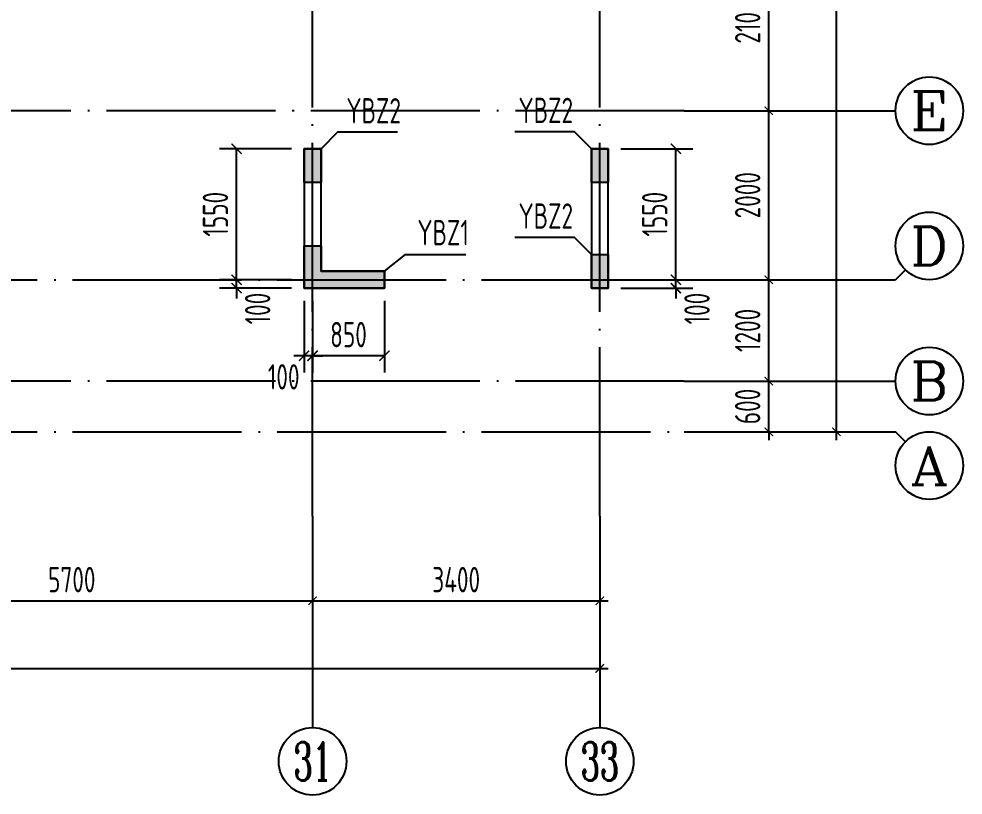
# Model space of a CAD drawing. Extents: x 826826 to 1642106, y -156213 to 399140.
# Drawn here: x 1213500 to 1224677, y 253797 to 262984 of the extents above; entities that cross this region are included whole.
import ezdxf
from ezdxf.enums import TextEntityAlignment as Align

# ---------------------------------------------------------------- set-up
doc = ezdxf.new("R2010")
doc.units = 0
doc.header["$LTSCALE"] = 1000
doc.linetypes.add('DOTE', pattern=[2.42, 2, -0.2, 0.02, -0.2])
doc.layers.get('0').update_dxf_attribs({"linetype": 'CONTINUOUS'})
doc.layers.get('DEFPOINTS').update_dxf_attribs({"linetype": 'CONTINUOUS'})
for name, color, linetype in [('A-AXIS', 1, 'CONTINUOUS'), ('A-DOTE', 10, 'DOTE'), ('AXIS_TEXT', 4, 'CONTINUOUS'), ('S-Q墙实线', 6, 'CONTINUOUS'), ('S-Q墙标注', 3, 'CONTINUOUS'), ('S-X详图填充', 252, 'CONTINUOUS'), ('S-X详图实线', 4, 'CONTINUOUS'), ('S-Y一般标注', 3, 'CONTINUOUS'), ('S-Z柱编号', 6, 'CONTINUOUS')]:
    doc.layers.add(name, color=color, linetype=linetype)
doc.styles.add('_TCH_AXIS', font='COMPLEX', dxfattribs={"bigfont": 'GBCBIG'})
doc.styles.add('COMPLEX', font='COMPLEX')
doc.styles.add('TSSD_DIMENSION', font='Tssdeng.shx', dxfattribs={"width": 0.7, "bigfont": 'tssdchn.shx'})
doc.styles.add('TSSD_REIN', font='tssdeng.shx', dxfattribs={"width": 0.7, "height": 300, "bigfont": 'tssdchn.shx'})
doc.styles.add('结构文字', font='zstxt.shx', dxfattribs={"width": 0.7, "bigfont": 'zshz.shx'})
doc.dimstyles.new('STRUCK', dxfattribs={"dimtxt": 400, "dimasz": 121, "dimexe": 200, "dimexo": 150, "dimgap": 115, "dimtad": 1, "dimdec": 0, "dimdsep": 46, "dimtxsty": '结构文字', "dimblk": 'ARCHTICK', "dimcen": 400, "dimclrd": 3, "dimclre": 3, "dimclrt": 7, "dimadec": 0, "dimazin": 0, "dimtfac": 1, "dimtdec": 0, "dimtix": 1, "dimtmove": 2, "dimatfit": 3, "dimldrblk": '_DIMX', "dimfxl": 0, "dimtolj": 1, "dimtzin": 0, "dimarcsym": 0})
doc.dimstyles.new('TSSD_100_100$0', dxfattribs={"dimtxt": 300, "dimasz": 80, "dimexe": 100, "dimexo": 250, "dimgap": 100, "dimtad": 1, "dimdec": 0, "dimzin": 0, "dimdsep": 46, "dimtxsty": 'TSSD_DIMENSION', "dimblk": 'ARCHTICK', "dimcen": 0, "dimdle": 100, "dimclrd": 3, "dimclre": 3, "dimclrt": 7, "dimadec": 0, "dimazin": 0, "dimtfac": 1, "dimtdec": 0, "dimtix": 1, "dimtmove": 2, "dimatfit": 3, "dimldrblk": 'ARCHTICK', "dimfxl": 0, "dimtolj": 1, "dimtzin": 0, "dimarcsym": 0})

# ---------------------------------------------------------------- blocks, each defined once
blk = doc.blocks.new('_ArchTick')
at = {"color": 0, "linetype": 'ByBlock', "const_width": 0.15}
blk.add_lwpolyline([(-0.5, -0.5), (0.5, 0.5)], dxfattribs=at)
blk = doc.blocks.new('*D78')
at = {"layer": 'DEFPOINTS', "color": 0}
for p in [(786121, 333282), (789521, 333282), (789521, 332282)]:
    blk.add_point(p, dxfattribs=at)
at = {"layer": 'S-Y一般标注', "color": 0, "lineweight": -2}
for p, q in [((786121, 333032), (786121, 332182)), ((789521, 333032), (789521, 332182)), ((786021, 332282), (789621, 332282))]:
    blk.add_line(p, q, dxfattribs=at)
at = {"layer": 'S-Y一般标注', "color": 0, "lineweight": -2, "xscale": 100, "yscale": 100, "zscale": 100, "rotation": 180}
blk.add_blockref('_ArchTick', (786121, 332282), dxfattribs=at)
at = {"layer": 'S-Y一般标注', "color": 0, "lineweight": -2, "xscale": 100, "yscale": 100, "zscale": 100}
blk.add_blockref('_ArchTick', (789521, 332282), dxfattribs=at)
at = {"layer": 'S-Y一般标注', "color": 7, "insert": (787821, 332532), "char_height": 300, "attachment_point": 5, "style": 'TSSD_DIMENSION'}
blk.add_mtext('\\A1;3400', dxfattribs=at)
blk = doc.blocks.new('*D79')
at = {"layer": 'DEFPOINTS', "color": 0}
for p in [(780421, 333282), (786121, 333282), (786121, 332282)]:
    blk.add_point(p, dxfattribs=at)
at = {"layer": 'S-Y一般标注', "color": 0, "lineweight": -2}
for p, q in [((780421, 333032), (780421, 332182)), ((786121, 333032), (786121, 332182)), ((780321, 332282), (786221, 332282))]:
    blk.add_line(p, q, dxfattribs=at)
at = {"layer": 'S-Y一般标注', "color": 0, "lineweight": -2, "xscale": 100, "yscale": 100, "zscale": 100, "rotation": 180}
blk.add_blockref('_ArchTick', (780421, 332282), dxfattribs=at)
at = {"layer": 'S-Y一般标注', "color": 0, "lineweight": -2, "xscale": 100, "yscale": 100, "zscale": 100}
blk.add_blockref('_ArchTick', (786121, 332282), dxfattribs=at)
at = {"layer": 'S-Y一般标注', "color": 7, "insert": (783271, 332532), "char_height": 300, "attachment_point": 5, "style": 'TSSD_DIMENSION'}
blk.add_mtext('\\A1;5700', dxfattribs=at)
blk = doc.blocks.new('*D84')
at = {"layer": 'DEFPOINTS', "color": 0}
for p in [(790521, 334882), (791521, 334882), (790521, 334282)]:
    blk.add_point(p, dxfattribs=at)
at = {"layer": 'S-Y一般标注', "color": 0, "lineweight": -2}
for p, q in [((791521, 334882), (791521, 334982)), ((790771, 334882), (791621, 334882)), ((791521, 334282), (791521, 334882)), ((790771, 334282), (791621, 334282)), ((791521, 334282), (791521, 334182))]:
    blk.add_line(p, q, dxfattribs=at)
at = {"layer": 'S-Y一般标注', "color": 0, "lineweight": -2, "xscale": 100, "yscale": 100, "zscale": 100}
for p, rotation in [((791521, 334882), 270), ((791521, 334282), 90)]:
    blk.add_blockref('_ArchTick', p, dxfattribs=dict(at, rotation=rotation))
at = {"layer": 'S-Y一般标注', "color": 7, "insert": (791271, 334582), "char_height": 300, "attachment_point": 5, "rotation": 90, "style": 'TSSD_DIMENSION'}
blk.add_mtext('\\A1;600', dxfattribs=at)
blk = doc.blocks.new('*D85')
at = {"layer": 'DEFPOINTS', "color": 0}
for p in [(790521, 336082), (791521, 336082), (790521, 334882)]:
    blk.add_point(p, dxfattribs=at)
at = {"layer": 'S-Y一般标注', "color": 0, "lineweight": -2}
for p, q in [((790771, 336082), (791621, 336082)), ((791521, 334782), (791521, 336182)), ((790771, 334882), (791621, 334882))]:
    blk.add_line(p, q, dxfattribs=at)
at = {"layer": 'S-Y一般标注', "color": 0, "lineweight": -2, "xscale": 100, "yscale": 100, "zscale": 100}
for p, rotation in [((791521, 336082), 90), ((791521, 334882), 270)]:
    blk.add_blockref('_ArchTick', p, dxfattribs=dict(at, rotation=rotation))
at = {"layer": 'S-Y一般标注', "color": 7, "insert": (791271, 335482), "char_height": 300, "attachment_point": 5, "rotation": 90, "style": 'TSSD_DIMENSION'}
blk.add_mtext('\\A1;1200', dxfattribs=at)
blk = doc.blocks.new('*D86')
at = {"layer": 'DEFPOINTS', "color": 0}
for p in [(790521, 338082), (791521, 338082), (790521, 336082)]:
    blk.add_point(p, dxfattribs=at)
at = {"layer": 'S-Y一般标注', "color": 0, "lineweight": -2}
for p, q in [((791521, 335982), (791521, 338182)), ((790771, 338082), (791621, 338082)), ((790771, 336082), (791621, 336082))]:
    blk.add_line(p, q, dxfattribs=at)
at = {"layer": 'S-Y一般标注', "color": 0, "lineweight": -2, "xscale": 100, "yscale": 100, "zscale": 100}
for p, rotation in [((791521, 338082), 90), ((791521, 336082), 270)]:
    blk.add_blockref('_ArchTick', p, dxfattribs=dict(at, rotation=rotation))
at = {"layer": 'S-Y一般标注', "color": 7, "insert": (791271, 337082), "char_height": 300, "attachment_point": 5, "rotation": 90, "style": 'TSSD_DIMENSION'}
blk.add_mtext('\\A1;2000', dxfattribs=at)
blk = doc.blocks.new('*D87')
at = {"layer": 'DEFPOINTS', "color": 0}
for p in [(790521, 340182), (791521, 340182), (790521, 338082)]:
    blk.add_point(p, dxfattribs=at)
at = {"layer": 'S-Y一般标注', "color": 0, "lineweight": -2}
for p, q in [((791521, 337982), (791521, 340282)), ((790771, 340182), (791621, 340182)), ((790771, 338082), (791621, 338082))]:
    blk.add_line(p, q, dxfattribs=at)
at = {"layer": 'S-Y一般标注', "color": 0, "lineweight": -2, "xscale": 100, "yscale": 100, "zscale": 100}
for p, rotation in [((791521, 340182), 90), ((791521, 338082), 270)]:
    blk.add_blockref('_ArchTick', p, dxfattribs=dict(at, rotation=rotation))
at = {"layer": 'S-Y一般标注', "color": 7, "insert": (791271, 339132), "char_height": 300, "attachment_point": 5, "rotation": 90, "style": 'TSSD_DIMENSION'}
blk.add_mtext('\\A1;2100', dxfattribs=at)
blk = doc.blocks.new('*D95')
at = {"layer": 'DEFPOINTS', "color": 0}
for p in [(790521, 348782), (792321, 348782), (790521, 334282)]:
    blk.add_point(p, dxfattribs=at)
at = {"layer": 'S-Y一般标注', "color": 0, "lineweight": -2}
for p, q in [((792321, 334182), (792321, 348882)), ((790771, 348782), (792421, 348782)), ((790771, 334282), (792421, 334282))]:
    blk.add_line(p, q, dxfattribs=at)
at = {"layer": 'S-Y一般标注', "color": 0, "lineweight": -2, "xscale": 100, "yscale": 100, "zscale": 100}
for p, rotation in [((792321, 348782), 90), ((792321, 334282), 270)]:
    blk.add_blockref('_ArchTick', p, dxfattribs=dict(at, rotation=rotation))
at = {"layer": 'S-Y一般标注', "color": 7, "insert": (792071, 341532), "char_height": 300, "attachment_point": 5, "rotation": 90, "style": 'TSSD_DIMENSION'}
blk.add_mtext('\\A1;14500', dxfattribs=at)
blk = doc.blocks.new('*D66')
at = {"layer": 'DEFPOINTS', "color": 0}
for p in [(740721, 333282), (789521, 333282), (789521, 331482)]:
    blk.add_point(p, dxfattribs=at)
at = {"layer": 'S-Y一般标注', "color": 0, "lineweight": -2}
for p, q in [((740721, 333032), (740721, 331382)), ((789521, 333032), (789521, 331382)), ((740621, 331482), (789621, 331482))]:
    blk.add_line(p, q, dxfattribs=at)
at = {"layer": 'S-Y一般标注', "color": 0, "lineweight": -2, "xscale": 100, "yscale": 100, "zscale": 100, "rotation": 180}
blk.add_blockref('_ArchTick', (740721, 331482), dxfattribs=at)
at = {"layer": 'S-Y一般标注', "color": 0, "lineweight": -2, "xscale": 100, "yscale": 100, "zscale": 100}
blk.add_blockref('_ArchTick', (789521, 331482), dxfattribs=at)
at = {"layer": 'S-Y一般标注', "color": 7, "insert": (765121, 331732), "char_height": 300, "attachment_point": 5, "style": 'TSSD_DIMENSION'}
blk.add_mtext('\\A1;48800', dxfattribs=at)
blk = doc.blocks.new('_AXISO')
blk.add_circle((0, 0), 0.5)
at = {"layer": 'AXIS_TEXT', "style": 'COMPLEX', "width": 1.041667}
blk.add_attdef('A', text='', height=0.56, dxfattribs=at).set_placement((-0.25, -0.28), (0.25, -0.28), align=Align.FIT)
blk = doc.blocks.new('*D431')
at = {"layer": 'DEFPOINTS', "color": 0}
for p in [(1220477, 259897), (1221277, 259897), (1220477, 259797)]:
    blk.add_point(p, dxfattribs=at)
at = {"layer": 'S-Q墙标注', "color": 3, "lineweight": -2}
for p, q in [((1221277, 259897), (1221277, 260018)), ((1220627, 259897), (1221477, 259897)), ((1221277, 259797), (1221277, 259897)), ((1220627, 259797), (1221477, 259797)), ((1221277, 259797), (1221277, 259676))]:
    blk.add_line(p, q, dxfattribs=at)
at = {"layer": 'S-Q墙标注', "color": 3, "lineweight": -2, "xscale": 121, "yscale": 121, "zscale": 121}
for p, rotation in [((1221277, 259897), 270), ((1221277, 259797), 90)]:
    blk.add_blockref('_ArchTick', p, dxfattribs=dict(at, rotation=rotation))
at = {"layer": 'S-Q墙标注', "color": 7, "insert": (1221527, 259555), "char_height": 300, "attachment_point": 5, "rotation": 90, "style": 'TSSD_REIN'}
blk.add_mtext('\\A1;100', dxfattribs=at)
blk = doc.blocks.new('_DIMX')
blk.add_line((-150, 0), (150, 0))
at = {"const_width": 50}
blk.add_lwpolyline([(-70, -70), (70, 70)], dxfattribs=at)
blk = doc.blocks.new('*D432')
at = {"layer": 'DEFPOINTS', "color": 0}
for p in [(1220477, 261447), (1221277, 261447), (1220477, 259897)]:
    blk.add_point(p, dxfattribs=at)
at = {"layer": 'S-Q墙标注', "color": 3, "lineweight": -2}
for p, q in [((1220627, 261447), (1221477, 261447)), ((1221277, 259897), (1221277, 261447)), ((1220627, 259897), (1221477, 259897))]:
    blk.add_line(p, q, dxfattribs=at)
at = {"layer": 'S-Q墙标注', "color": 3, "lineweight": -2, "xscale": 121, "yscale": 121, "zscale": 121}
for p, rotation in [((1221277, 261447), 90), ((1221277, 259897), 270)]:
    blk.add_blockref('_ArchTick', p, dxfattribs=dict(at, rotation=rotation))
at = {"layer": 'S-Q墙标注', "color": 7, "insert": (1221027, 260672), "char_height": 300, "attachment_point": 5, "rotation": 90, "style": 'TSSD_REIN'}
blk.add_mtext('\\A1;1550', dxfattribs=at)
blk = doc.blocks.new('*D433')
at = {"layer": 'DEFPOINTS', "color": 0}
for p in [(1216077, 259897), (1216877, 259897), (1216877, 259797)]:
    blk.add_point(p, dxfattribs=at)
at = {"layer": 'S-Q墙标注', "color": 3, "lineweight": -2}
for p, q in [((1216077, 259897), (1216077, 260018)), ((1216727, 259897), (1215877, 259897)), ((1216077, 259797), (1216077, 259897)), ((1216727, 259797), (1215877, 259797)), ((1216077, 259797), (1216077, 259676))]:
    blk.add_line(p, q, dxfattribs=at)
at = {"layer": 'S-Q墙标注', "color": 3, "lineweight": -2, "xscale": 121, "yscale": 121, "zscale": 121}
for p, rotation in [((1216077, 259897), 270), ((1216077, 259797), 90)]:
    blk.add_blockref('_ArchTick', p, dxfattribs=dict(at, rotation=rotation))
at = {"layer": 'S-Q墙标注', "color": 7, "insert": (1216327, 259555), "char_height": 300, "attachment_point": 5, "rotation": 90, "style": 'TSSD_REIN'}
blk.add_mtext('\\A1;100', dxfattribs=at)
blk = doc.blocks.new('*D434')
at = {"layer": 'DEFPOINTS', "color": 0}
for p in [(1216077, 261447), (1216877, 261447), (1216877, 259897)]:
    blk.add_point(p, dxfattribs=at)
at = {"layer": 'S-Q墙标注', "color": 3, "lineweight": -2}
for p, q in [((1216727, 261447), (1215877, 261447)), ((1216077, 259897), (1216077, 261447)), ((1216727, 259897), (1215877, 259897))]:
    blk.add_line(p, q, dxfattribs=at)
at = {"layer": 'S-Q墙标注', "color": 3, "lineweight": -2, "xscale": 121, "yscale": 121, "zscale": 121}
for p, rotation in [((1216077, 261447), 90), ((1216077, 259897), 270)]:
    blk.add_blockref('_ArchTick', p, dxfattribs=dict(at, rotation=rotation))
at = {"layer": 'S-Q墙标注', "color": 7, "insert": (1215827, 260672), "char_height": 300, "attachment_point": 5, "rotation": 90, "style": 'TSSD_REIN'}
blk.add_mtext('\\A1;1550', dxfattribs=at)
blk = doc.blocks.new('*D435')
at = {"layer": 'DEFPOINTS', "color": 0}
for p in [(1216977, 259797), (1217827, 259797), (1216977, 258997)]:
    blk.add_point(p, dxfattribs=at)
at = {"layer": 'S-Q墙标注', "color": 3, "lineweight": -2}
for p, q in [((1216977, 259647), (1216977, 258797)), ((1217827, 259647), (1217827, 258797)), ((1217827, 258997), (1216977, 258997))]:
    blk.add_line(p, q, dxfattribs=at)
at = {"layer": 'S-Q墙标注', "color": 3, "lineweight": -2, "xscale": 121, "yscale": 121, "zscale": 121, "rotation": 180}
blk.add_blockref('_ArchTick', (1216977, 258997), dxfattribs=at)
at = {"layer": 'S-Q墙标注', "color": 3, "lineweight": -2, "xscale": 121, "yscale": 121, "zscale": 121}
blk.add_blockref('_ArchTick', (1217827, 258997), dxfattribs=at)
at = {"layer": 'S-Q墙标注', "color": 7, "insert": (1217402, 259247), "char_height": 300, "attachment_point": 5, "style": 'TSSD_REIN'}
blk.add_mtext('\\A1;850', dxfattribs=at)
blk = doc.blocks.new('*D436')
at = {"layer": 'DEFPOINTS', "color": 0}
for p in [(1216877, 259797), (1216977, 259797), (1216877, 258997)]:
    blk.add_point(p, dxfattribs=at)
at = {"layer": 'S-Q墙标注', "color": 3, "lineweight": -2}
for p, q in [((1216877, 259647), (1216877, 258797)), ((1216977, 259647), (1216977, 258797)), ((1216877, 258997), (1216756, 258997)), ((1216977, 258997), (1216877, 258997)), ((1216977, 258997), (1217098, 258997))]:
    blk.add_line(p, q, dxfattribs=at)
at = {"layer": 'S-Q墙标注', "color": 3, "lineweight": -2, "xscale": 121, "yscale": 121, "zscale": 121}
blk.add_blockref('_ArchTick', (1216877, 258997), dxfattribs=at)
at = {"layer": 'S-Q墙标注', "color": 3, "lineweight": -2, "xscale": 121, "yscale": 121, "zscale": 121, "rotation": 180}
blk.add_blockref('_ArchTick', (1216977, 258997), dxfattribs=at)
at = {"layer": 'S-Q墙标注', "color": 7, "insert": (1216635, 258747), "char_height": 300, "attachment_point": 5, "style": 'TSSD_REIN'}
blk.add_mtext('\\A1;100', dxfattribs=at)
blk = doc.blocks.new('20210801.08473688')
at = {"layer": 'A-AXIS'}
for p, q in [((54100, 8100), (56600, 8100)), ((56717.2, 6217.2), (56600, 6100)), ((54100, 6100), (56600, 6100)), ((54100, 4900), (56600, 4900)), ((54100, 4300), (56600, 4300)), ((56717.2, 4182.8), (56600, 4300)), ((49700, 3300), (49700, 800)), ((53100, 3300), (53100, 800))]:
    blk.add_line(p, q, dxfattribs=at)
at = {"layer": 'A-DOTE'}
for p, q in [((53100, 3300), (53100, 19800)), ((49700, 3300), (49700, 10500)), ((54100, 8100), (3300, 8100)), ((3300, 6100), (54100, 6100)), ((54100, 4900), (3300, 4900)), ((3300, 4300), (54100, 4300))]:
    blk.add_line(p, q, dxfattribs=at)
at = {"layer": 'A-AXIS'}
ref = blk.add_blockref('_AXISO', (57000, 8100), dxfattribs=dict(at, xscale=800, yscale=800, zscale=800))
ref.add_attrib('A', 'E', dxfattribs={"layer": 'AXIS_TEXT', "height": 452.5, "style": '_TCH_AXIS', "width": 1.3125}).set_placement((56773.7, 7873.7), (57226.3, 7873.7), align=Align.FIT)
ref = blk.add_blockref('_AXISO', (57000, 6500), dxfattribs=dict(at, xscale=800, yscale=800, zscale=800))
ref.add_attrib('A', 'D', dxfattribs={"layer": 'AXIS_TEXT', "height": 452.5, "style": '_TCH_AXIS', "width": 1.235294}).set_placement((56773.7, 6273.7), (57226.3, 6273.7), align=Align.FIT)
ref = blk.add_blockref('_AXISO', (57000, 4900), dxfattribs=dict(at, xscale=800, yscale=800, zscale=800))
ref.add_attrib('A', 'B', dxfattribs={"layer": 'AXIS_TEXT', "height": 452.5, "style": '_TCH_AXIS', "width": 1.235294}).set_placement((56773.7, 4673.7), (57226.3, 4673.7), align=Align.FIT)
ref = blk.add_blockref('_AXISO', (57000, 3900), dxfattribs=dict(at, xscale=800, yscale=800, zscale=800))
ref.add_attrib('A', 'A', dxfattribs={"layer": 'AXIS_TEXT', "height": 452.5, "style": '_TCH_AXIS', "width": 1.166667}).set_placement((56773.7, 3673.7), (57226.3, 3673.7), align=Align.FIT)
ref = blk.add_blockref('_AXISO', (49700, 400), dxfattribs=dict(at, xscale=800, yscale=800, zscale=800))
ref.add_attrib('A', '31', dxfattribs={"layer": 'AXIS_TEXT', "height": 452.55, "style": '_TCH_AXIS', "width": 0.75}).set_placement((49473.7, 173.7), (49926.3, 173.7), align=Align.FIT)
ref = blk.add_blockref('_AXISO', (53100, 400), dxfattribs=dict(at, xscale=800, yscale=800, zscale=800))
ref.add_attrib('A', '33', dxfattribs={"layer": 'AXIS_TEXT', "height": 452.55, "style": '_TCH_AXIS', "width": 0.636364}).set_placement((52873.7, 173.7), (53326.3, 173.7), align=Align.FIT)
at = {"layer": 'S-Y一般标注'}
for p1, p2, distance, picture, middle in [((54100, 4300), (54100, 18800), -1800, '*D95', (55650, 11550)), ((54100, 8100), (54100, 10200), -1000, '*D87', (54850, 9150)), ((54100, 6100), (54100, 8100), -1000, '*D86', (54850, 7100)), ((54100, 4900), (54100, 6100), -1000, '*D85', (54850, 5500)), ((54100, 4300), (54100, 4900), -1000, '*D84', (54850, 4600)), ((4300, 3300), (53100, 3300), -1800, '*D66', (28700, 1750)), ((44000, 3300), (49700, 3300), -1000, '*D79', (46850, 2550)), ((49700, 3300), (53100, 3300), -1000, '*D78', (51400, 2550))]:
    dim = blk.add_aligned_dim(p1=p1, p2=p2, distance=distance, dimstyle='TSSD_100_100$0', override={"dimasz": 100, "dimclrd": 0, "dimclre": 0}, dxfattribs=at)
    dim.commit()
    dim.dimension.update_dxf_attribs({"geometry": picture, "text_midpoint": middle, "insert": (-736421.3, -329982)})

msp = doc.modelspace()

# ---------------------------------------------------------------- hatches: boundary and pattern name
at = {"layer": 'S-X详图填充'}
h = msp.add_hatch(color=256, dxfattribs=at)
h.dxf.hatch_style = 1
h.paths.add_polyline_path([(1217077.03, 261046.82), (1216877.03, 261046.82), (1216877.03, 261446.82), (1217077.03, 261446.82)])
h = msp.add_hatch(color=256, dxfattribs=at)
h.dxf.hatch_style = 1
h.paths.add_polyline_path([(1220477.03, 261046.78), (1220277.03, 261046.78), (1220277.03, 261446.78), (1220477.03, 261446.78)])
h = msp.add_hatch(color=256, dxfattribs=at)
h.dxf.hatch_style = 1
h.paths.add_polyline_path([(1216877.03, 260296.82), (1217077.03, 260296.82), (1217077.03, 259996.82), (1217827.03, 259996.82), (1217827.03, 259796.82), (1216877.03, 259796.82)])
h = msp.add_hatch(color=256, dxfattribs=at)
h.dxf.hatch_style = 1
h.paths.add_polyline_path([(1220277.03, 260196.82), (1220477.03, 260196.82), (1220477.03, 259796.82), (1220277.03, 259796.82)])

# ---------------------------------------------------------------- linework, layer by layer
at = {"layer": 'S-Q墙实线'}
msp.add_lwpolyline([(1217827.03, 259796.82), (1217827.03, 259796.82), (1217827.03, 259996.82), (1217827.03, 259996.82), (1217077.03, 259996.82), (1217077.03, 261446.82), (1216877.03, 261446.82), (1216877.03, 259796.82), (1217827.03, 259796.82)], dxfattribs=at)
msp.add_lwpolyline([(1220477.03, 259796.82), (1220477.03, 261446.82), (1220277.03, 261446.82), (1220277.03, 259796.82)], close=True, dxfattribs=at)
at = {"layer": 'S-X详图实线'}
for points in [[(1217077.03, 261046.82), (1216877.03, 261046.82), (1216877.03, 261446.82), (1217077.03, 261446.82), (1217077.03, 261046.82)], [(1220477.03, 261046.78), (1220277.03, 261046.78), (1220277.03, 261446.78), (1220477.03, 261446.78), (1220477.03, 261046.78)], [(1216877.03, 260296.82), (1217077.03, 260296.82), (1217077.03, 259996.82), (1217827.03, 259996.81), (1217827.03, 259796.81), (1216877.03, 259796.82), (1216877.03, 260296.82)], [(1220277.03, 260196.82), (1220477.03, 260196.82), (1220477.03, 259796.82), (1220277.03, 259796.82), (1220277.03, 260196.82)]]:
    msp.add_lwpolyline(points, close=True, dxfattribs=at)
at = {"layer": 'S-Z柱编号', "color": 7}
for points in [[(1217077.03, 261446.82), (1217277.03, 261646.82), (1217980.9, 261646.82)], [(1220277.03, 261446.78), (1220077.03, 261646.78), (1219369.65, 261646.78)], [(1220277.03, 260196.82), (1220077.03, 260396.82), (1219369.65, 260396.82)], [(1217827.03, 259996.81), (1218077.03, 260196.82), (1218792.24, 260196.82)]]:
    msp.add_lwpolyline(points, dxfattribs=at)

# ---------------------------------------------------------------- block references
at = {"layer": 'S-Y一般标注'}
msp.add_blockref('20210801.08473688', (1167277.03, 253796.81), dxfattribs=at)

# ---------------------------------------------------------------- texts
at = {"layer": 'S-Z柱编号', "color": 7, "style": 'TSSD_REIN', "width": 0.7}
for s, p in [('YBZ2', (1217377.03, 261656.1)), ('YBZ2', (1219414.21, 261660.52)), ('YBZ2', (1219414.21, 260410.56)), ('YBZ1', (1218217.41, 260213.66))]:
    msp.add_text(s, height=300, dxfattribs=at).set_placement(p, align=Align.BOTTOM_LEFT)

# ---------------------------------------------------------------- dimensions: what is measured, and where the dimension line sits
at = {"layer": 'S-Q墙标注'}
for base, p1, p2, angle, picture, middle in [((1216077.03, 261446.82), (1216877.03, 259896.82), (1216877.03, 261446.82), 90, '*D434', (1215827.03, 260671.82)), ((1221277.03, 261446.78), (1220477.03, 259896.82), (1220477.03, 261446.78), 90, '*D432', (1221027.03, 260671.8)), ((1216977.04, 258996.82), (1217827.03, 259796.81), (1216977.04, 259796.82), 180, '*D435', (1217402.04, 259246.82))]:
    dim = msp.add_linear_dim(base=base, p1=p1, p2=p2, angle=angle, dimstyle='STRUCK', override={"dimtxt": 300, "dimgap": 100, "dimtxsty": 'TSSD_REIN'}, dxfattribs=at)
    dim.commit()
    dim.dimension.update_dxf_attribs({"geometry": picture, "text_midpoint": middle})
for base, p1, p2, angle, picture, middle in [((1216077.03, 259896.82), (1216877.03, 259796.82), (1216877.03, 259896.82), 90, '*D433', (1216327.03, 259554.89)), ((1221277.03, 259896.82), (1220477.03, 259796.82), (1220477.03, 259896.82), 90, '*D431', (1221527.03, 259554.89)), ((1216877.03, 258996.82), (1216977.04, 259796.82), (1216877.03, 259796.82), 180, '*D436', (1216635.11, 258746.82))]:
    dim = msp.add_linear_dim(base=base, p1=p1, p2=p2, angle=angle, dimstyle='STRUCK', override={"dimtxt": 300, "dimgap": 100, "dimtxsty": 'TSSD_REIN'}, dxfattribs=at)
    dim.commit()
    dim.dimension.update_dxf_attribs({"geometry": picture, "text_midpoint": middle, "dimtype": 160})

doc.saveas('drawing.dxf')
